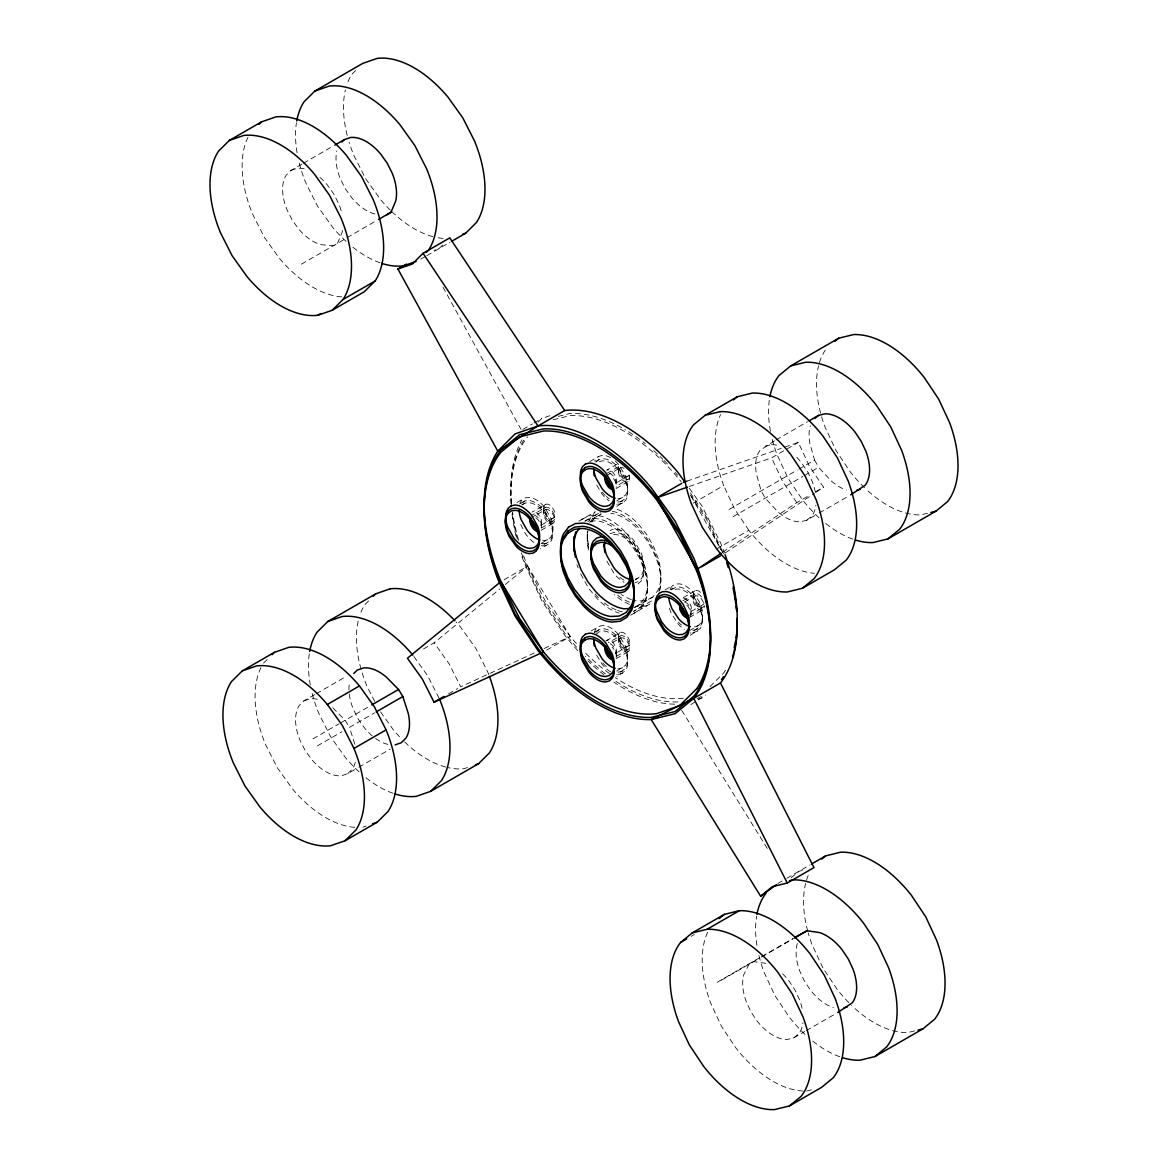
<?xml version="1.0" encoding="UTF-8"?>
<svg xmlns="http://www.w3.org/2000/svg" width="1168" height="1168" viewBox="0 0 1168 1168"><rect width="100%" height="100%" fill="white"/><g stroke="black" fill="none" stroke-linecap="round" stroke-linejoin="round"><path stroke-width="0.75" stroke-dasharray="5 3.75" d="M589.825 522.592L594.483 515.745L598.498 513.351M591.694 522.008L594.483 517.891L601.17 513.905L587.811 521.614M635.056 607.302L652.854 597.023L657.803 590.512A50.487 29.142 60 0 0 658.27 558.786L653.613 546.551L646.926 534.842L638.692 524.476A52.779 30.47 60 0 0 615.127 508.664M670.198 588.628L672.505 585.664L675.717 584.029L679.601 583.869A24.367 14.06 60 0 1 692.595 591.723L699.442 601.943L701.559 607.594A23.302 13.447 60 0 1 701.253 622.179L698.946 625.143L690.054 630.282M671.279 589.855L676.447 586.935A24.338 14.045 60 0 1 693.412 596.191L699.807 606.732A23.331 13.476 60 0 1 700.289 626.311L690.288 633.173M690.288 635.334L700.289 628.457A23.331 13.476 60 0 0 699.807 608.893L693.412 598.337A24.338 14.045 60 0 0 676.447 589.095L673.002 590.293M355.598 70.547L351.991 74.124A97.221 56.122 60 0 0 346.896 84.724M301.87 164.133L290.876 170.47L286.248 175.083A41.595 24.017 60 0 0 287.094 209.963L292.088 219.818L298.482 228.782A43.406 25.068 60 0 0 321.536 244.784L333.566 245.616L337.625 243.075L342.326 231.79A41.581 24.017 60 0 0 342.896 228.578M442.555 245.061L438.949 248.638L434.175 250.302M263.588 663.088L267.195 659.497M538.068 422.188L541.777 418.494L549.967 415.662M368.548 600.98L364.942 604.571A97.221 56.122 60 0 0 359.846 615.171M314.82 694.566L303.826 700.917L299.198 705.516A41.595 24.017 60 0 0 300.059 740.41L305.038 750.25L311.433 759.215A43.377 25.039 60 0 0 341.698 775.713L347.83 773.581L357.247 768.15M347.83 773.581L352.459 768.982A41.566 23.988 60 0 0 355.846 759.01M710.027 686.58L723.634 673.06A155.548 89.805 60 0 0 726.949 667.483M545.398 504.415L544.492 505.233A7.782 4.497 60 0 0 544.492 511.672L546.566 515.219A8.118 4.687 60 0 0 552.23 518.49L554.289 517.322A7.782 4.497 60 0 0 554.289 510.898L552.23 507.335A8.118 4.687 60 0 0 546.566 504.08L532.039 512.124M610.703 457.725A24.338 14.045 60 0 0 602.206 455.403L598.688 456.44L595.987 458.878A23.331 13.476 60 0 0 594.746 461.199M545.018 507.525L544.113 508.343A7.782 4.497 60 0 0 544.113 514.781L546.186 518.329A8.118 4.687 60 0 0 551.851 521.6L553.924 520.432A7.782 4.497 60 0 0 553.924 514.008L551.851 510.445A8.118 4.687 60 0 0 546.186 507.189L531.674 515.234M595.987 462.207L598.688 459.769L602.206 458.732A24.338 14.045 60 0 1 619.186 468.529L625.406 479.187A23.331 13.476 60 0 1 625.406 498.488L616.777 504.342M545.018 509.686L544.113 510.489A7.782 4.497 60 0 0 544.113 516.928L546.186 520.475A8.118 4.687 60 0 0 551.851 523.746L553.924 522.592A7.782 4.497 60 0 0 553.924 516.154L551.851 512.606A8.118 4.687 60 0 0 546.186 509.336L531.674 517.395M624.048 468.353A8.118 4.687 60 0 0 621.215 467.58L619.142 468.748A7.782 4.497 60 0 0 619.142 475.172L621.215 478.734A8.118 4.687 60 0 0 626.88 481.99L628.953 480.836A7.782 4.497 60 0 0 628.953 474.398M617.084 464.163L606.703 470.164L607.871 469.813A8.118 4.687 60 0 1 613.536 473.084L615.594 476.632A7.782 4.497 60 0 1 615.594 483.07L614.704 483.873L628.953 475.361A7.782 4.497 60 0 0 629.523 474.135A7.782 4.497 60 0 1 628.953 478.69L616.178 486.341M616.777 501.028L625.406 495.159A23.331 13.476 60 0 0 625.406 475.858L619.186 465.2A24.338 14.045 60 0 0 615.098 460.907M616.777 506.503L625.406 500.634A23.331 13.476 60 0 0 625.406 481.333L619.186 470.689A24.338 14.045 60 0 0 602.206 460.878L598.688 461.915M635.085 580.102L641.203 575.547A27.214 15.71 60 0 0 641.203 553.033L633.947 540.594A28.382 16.396 60 0 0 614.149 529.162L610.046 530.374M638.049 583.869L641.203 581.022A27.214 15.71 60 0 0 641.203 558.508L633.947 546.084A28.382 16.396 60 0 0 614.149 534.637L610.046 535.849M616.777 671.133L625.406 665.278A23.331 13.476 60 0 0 625.406 645.977L619.186 635.319A24.338 14.045 60 0 0 602.206 625.522L598.688 626.559L595.987 628.997A23.331 13.476 60 0 0 594.293 632.662M595.987 632.311L598.688 629.873L602.206 628.837A24.338 14.045 60 0 1 619.186 638.648L625.406 649.291A23.331 13.476 60 0 1 625.406 668.592L616.777 674.462M595.987 634.472L598.688 632.034L602.206 630.997A24.338 14.045 60 0 1 619.186 640.794L625.406 651.452A23.331 13.476 60 0 1 625.406 670.753L616.777 676.622M605.798 641.086L621.215 632.224A8.118 4.687 60 0 1 626.88 635.494L628.953 639.042A7.782 4.497 60 0 1 628.953 645.466L614.704 653.992L615.594 653.175A7.782 4.497 60 0 0 615.594 646.751L613.536 643.188A8.118 4.687 60 0 0 607.871 639.933L606.703 640.268M620.047 632.56L619.142 633.377A7.782 4.497 60 0 0 619.142 639.816L621.215 643.364A8.118 4.687 60 0 0 626.88 646.634L628.048 646.284M620.047 635.888L619.142 636.706A7.782 4.497 60 0 0 619.142 643.13L621.215 646.692A8.118 4.687 60 0 0 626.88 649.948L628.953 648.795A7.782 4.497 60 0 0 628.953 642.356L626.88 638.808A8.118 4.687 60 0 0 621.215 635.538L608.178 642.736M620.047 638.049L619.142 638.852A7.782 4.497 60 0 0 619.142 645.291L621.215 648.839A8.118 4.687 60 0 0 626.88 652.109L628.953 650.956A7.782 4.497 60 0 0 628.953 644.517L626.88 640.969A8.118 4.687 60 0 0 621.215 637.699L609.667 644.035M700.537 592.322A8.118 4.687 60 0 0 696.245 590.497L694.172 591.65A7.782 4.497 60 0 0 694.172 598.089L696.245 601.637A8.118 4.687 60 0 0 701.91 604.907L703.983 603.739M701.53 596.863A8.118 4.687 60 0 0 695.865 593.607L693.807 594.76A7.782 4.497 60 0 0 693.807 601.199L695.865 604.747A8.118 4.687 60 0 0 701.53 608.017L703.603 606.849A7.782 4.497 60 0 0 704.173 605.623M703.603 602.571L701.53 599.023A8.118 4.687 60 0 0 695.865 595.753L693.807 596.906A7.782 4.497 60 0 0 693.807 603.345L695.865 606.893A8.118 4.687 60 0 0 701.53 610.163L703.603 609.01A7.782 4.497 60 0 0 704.362 606.221M541.777 543.178L550.508 537.455A23.331 13.476 60 0 0 550.989 518.446L544.945 507.7A24.338 14.045 60 0 0 527.98 497.349L524.388 498.225L521.585 500.517A23.331 13.476 60 0 0 519.775 504.065M423.488 648.955L434.116 642.823L499.729 589.052M505.306 584.467L527.644 566.173A155.548 89.805 60 0 1 523.06 554.216M774.53 440.789L760.134 450.322A41.581 24.017 60 0 0 756.455 474.208L761.156 490.925L765.215 498.137L777.246 511.219A43.406 25.068 60 0 0 800.299 521.819L806.708 520.256L817.702 513.905M806.708 520.256L811.687 516.154A41.595 24.017 60 0 0 815.906 505.116M690.814 704.611L705.808 694.989M791.247 877.65L799.014 871.27L802.328 870.452M765.945 963.352L753.623 961.585L749.33 963.717L743.943 974.287A41.566 23.988 60 0 0 746.323 1001.852L750.951 1011.809L757.083 1021.022A43.377 25.039 60 0 0 787.349 1039.447L793.744 1037.885L798.737 1033.797A41.595 24.017 60 0 0 802.956 1022.745M722.656 552.23L796.78 502.634L809.818 495.101M725.153 553.019L814.403 493.29M815.906 492.268L823.484 487.217L809.147 465.696L798.313 442.438L782.881 447.797M521.965 502.795L525.016 500.911L528.797 500.473A24.367 14.06 60 0 1 541.791 507.627L545.69 512.285L551.194 523.249A23.302 13.447 60 0 1 551.515 538.2L549.383 541.397L541.879 545.85M521.965 504.956L525.016 503.072L528.797 502.634A24.367 14.06 60 0 1 541.791 509.788L545.69 514.446L551.194 525.41A23.302 13.447 60 0 1 551.515 540.361L549.383 543.543L540.39 548.858M585.139 521.059L587.811 519.453L596.06 518.592A52.779 30.47 60 0 1 624.208 534.316L632.603 544.463L639.509 556.041L644.444 568.247A50.487 29.142 60 0 1 644.926 600.527L640.254 607.375L633.582 611.375L652.27 600.469M633.582 613.521L640.254 609.535L644.926 602.673A50.487 29.142 60 0 0 644.444 570.407L639.509 558.187L632.603 546.609L624.208 536.462A52.779 30.47 60 0 0 596.06 520.753L589.46 521.439M630.618 615.229L652.27 602.615M303.446 163.228L333.289 146M301.432 264.158L346.137 238.36M347.057 237.63L376.884 220.402M420.728 259.165L425.283 256.537M426.802 255.661L449.943 242.287M522.943 429.371L532.36 423.94M533.937 423.035L541.777 418.494M516.971 502.503L524.388 498.225M589.796 461.579L598.688 456.44M520.563 503.481L525.016 500.911M595.724 461.477L598.688 459.769M522.052 504.78L525.016 503.072M606.703 473.478L620.047 465.769L619.142 466.587A7.782 4.497 60 0 0 619.142 473.025L621.215 476.573A8.118 4.687 60 0 0 626.88 479.844L628.048 479.493M606.703 475.639L620.047 467.93M553.398 518.139L540.054 525.848L540.945 525.031A7.782 4.497 60 0 0 540.945 518.607L538.871 515.044A8.118 4.687 60 0 0 533.221 511.788M541.164 528.097L553.019 521.249M541.164 530.257L553.019 523.395M616.178 488.501L628.048 481.654M578.919 521.162L595.242 511.745L590.293 518.242A50.487 29.142 60 0 0 589.154 520.986M584.847 521.162L601.17 511.745M504.094 579.766L527.644 566.173L570.232 636.516A162.206 93.644 60 0 0 578.686 646.065M316.397 693.661L346.239 676.433M776.107 439.883L807.511 421.75M693.062 503.204L723.664 485.538A97.221 56.122 60 0 1 720.583 414.611M689.281 486.472L771.625 457.856L798.313 442.438M313.024 738.833L339.041 723.81M340.574 722.934L370.285 705.779M317.316 745.929L341.801 731.796M354.838 744.162L349.451 727.372L374.578 712.86M729.022 509.482L797.277 470.062M798.854 469.156L814.563 460.09L809.862 443.373A41.581 24.017 60 0 1 810.3 425.824M733.081 516.694L802.912 476.383M804.475 475.478L818.622 467.317L830.652 480.384A43.406 25.068 60 0 0 846.318 489.932M448.585 693.792L457.695 688.536M716.685 548.872L748.819 530.316A101.382 58.531 60 0 0 814.563 573.298M815.892 491.597L823.484 487.217M546.668 650.109L570.232 636.516L546.288 602.995L527.644 566.173M591.271 630.837L598.688 626.559M665.088 589.942L672.505 585.664M358.824 767.245L390.229 749.111M594.249 632.443L598.688 629.873M670.038 589.84L673.002 588.132M819.264 513L849.107 495.772M695.077 590.833L681.718 598.542L682.9 598.206A8.118 4.687 60 0 1 688.551 601.462L690.624 605.024A7.782 4.497 60 0 1 690.624 611.448M682.827 600.805L694.697 593.943M684.317 602.089L694.697 596.103M691.208 611.404L703.078 604.557M616.178 656.46L628.048 649.612M689.354 615.375L702.698 607.667M616.178 658.621L628.048 651.759M689.354 617.522L702.698 609.827M697.092 698.829L701.807 696.113M777.757 883.548L785.349 879.154M786.867 878.278L810.008 864.919M691.281 936.298L694.332 934.531M717.196 982.273L760.324 957.366M761.901 956.461L793.306 938.327M721.488 980.142L759.915 957.964M761.478 957.045L792.897 938.911M793.744 1037.885L804.737 1031.534M806.314 1030.629L836.157 1013.401M581.883 519.439L588.789 515.847L597.184 515.395A52.779 30.47 60 0 1 625.347 532.185L633.582 542.551L640.254 554.26L644.926 566.495A50.487 29.142 60 0 1 644.444 598.22L639.509 604.732L632.603 608.338M652.854 597.023L645.948 600.629L637.553 601.082A52.779 30.47 60 0 1 632.968 600.104M698.946 625.143L695.734 626.778L691.85 626.939M534.272 653.014L460.732 686.784L449.081 663.76L434.116 642.823M544.084 648.517L570.232 636.516M686.813 481.187L781.158 448.395M697.69 628.895L694.259 630.092A24.338 14.045 60 0 1 690.215 629.815M697.69 631.041L694.259 632.238A24.338 14.045 60 0 1 690.215 631.961M290.876 170.47L297.008 168.353A43.377 25.039 60 0 1 307.301 169.769M303.826 700.917L309.958 698.785A43.391 25.054 60 0 1 320.251 700.216M467.448 767.522L464.265 768.632A101.382 58.531 60 0 1 447.417 767.478M362.912 827.148L366.095 826.039M628.048 476.164L626.88 476.515A8.118 4.687 60 0 1 621.215 473.244L619.142 469.697A7.782 4.497 60 0 1 618.587 464.484M622.705 497.597L619.186 498.634A24.338 14.045 60 0 1 616.5 498.502M622.705 500.926L619.186 501.963A24.338 14.045 60 0 1 616.5 501.831M622.705 503.072L619.186 504.109A24.338 14.045 60 0 1 616.5 503.977M610.046 533.703L614.149 532.491A28.382 16.396 60 0 1 633.947 543.923L641.203 556.348A27.214 15.71 60 0 1 641.203 578.875L638.049 581.722L635.319 582.525M635.319 579.197L638.049 578.394M622.705 667.716L619.186 668.753A24.338 14.045 60 0 1 616.5 668.622M622.705 671.031L619.186 672.067A24.338 14.045 60 0 1 616.5 671.95M622.705 673.191L619.186 674.228A24.338 14.045 60 0 1 616.5 674.097M558.26 416.363L570.232 413.428A162.206 93.644 60 0 1 625.61 429.941M553.121 419.779L570.232 415.589A162.206 93.644 60 0 1 681.09 481.654M765.113 446.234L771.522 444.658M547.704 539.747L544.113 540.623A24.338 14.045 60 0 1 541.383 540.39M927.553 513.263L920.895 514.898A101.382 58.531 60 0 1 867.036 490.107M698.391 699.106L701.807 698.26M914.602 1030.891L907.945 1032.527A101.382 58.531 60 0 1 854.085 1007.736M806.592 1091.043L811.585 1089.817M546.332 543.281L542.536 543.719A24.367 14.06 60 0 1 538.287 542.682M546.332 545.427L542.536 545.865A24.367 14.06 60 0 1 538.287 544.828M638.692 604.528L646.926 603.666M646.926 605.812L638.692 606.674A52.779 30.47 60 0 1 635.699 606.25M332.836 707.823L345.159 720.276L349.451 727.372M595.096 593.972L597.184 596.512A52.779 30.47 60 0 0 601.111 600.25M689.324 488.282L701.807 505.759L720.452 542.594A155.548 89.805 60 0 1 724.423 552.829M413.866 656.489L427.824 676.038L439.475 699.048M380.578 711.911L393.543 730.058A101.382 58.531 60 0 0 401.967 739.3M613.536 478.559L615.594 482.107A7.782 4.497 60 0 1 616.164 487.319M796.78 502.634L782.443 481.114L771.625 457.856M748.819 530.316L734.497 508.795L723.664 485.538M690.361 492.867L706.319 516.811L723.634 554.026L690.39 494.838M690.361 495.013L706.319 518.972L720.627 549.705M824.798 970.783L837.222 989.427A101.382 58.531 60 0 0 851.589 1005.385M681.703 710.334L768.15 849.837M814.563 460.09L818.622 467.317M443.008 287.153L520.957 429.313M374.694 701.442L366.927 686.098A97.221 56.122 60 0 1 358.357 620.369M596.673 485.041L602.206 494.312A24.338 14.045 60 0 0 609.229 500.868M606.893 561.209L614.149 573.649A28.382 16.396 60 0 0 624.048 582.379M596.673 655.16L602.206 664.431A24.338 14.045 60 0 0 610.703 671.907M822.9 967.922L812.067 944.664A97.221 56.122 60 0 1 808.198 932.867M520.724 524.505L525.658 534.053L529.542 538.711A24.367 14.06 60 0 0 533.849 542.39M576.948 564.728L578.189 567.779M580.657 573.897L588.789 588.511L597.184 598.673A52.779 30.47 60 0 0 619.259 613.171M488.779 674.71A97.221 56.122 60 0 0 487.436 671.366L475.785 648.357L460.82 627.406A101.382 58.531 60 0 0 456.089 622.033M445.811 767.069A101.382 58.531 60 0 1 403.223 740.556M392.93 793.233A101.382 58.531 60 0 1 365.613 777.479M359.043 771.829A101.382 58.531 60 0 1 345.597 757.74L330.632 736.804L318.981 713.794A97.221 56.122 60 0 1 311.812 691.923M310.338 684.974A97.221 56.122 60 0 1 309.403 653.102M683.382 698.216A162.206 93.644 60 0 1 615.405 677.688M609.477 673.571A162.206 93.644 60 0 1 583.708 651.291M518.621 540.419A155.548 89.805 60 0 1 512.518 512.051M511.482 503.072A155.548 89.805 60 0 1 521.935 439.84M387.878 744.396A43.377 25.039 60 0 1 373.497 736.906M372.227 735.84A43.377 25.039 60 0 1 364.839 728.379L358.43 719.43L353.451 709.575A41.595 24.017 60 0 1 349.028 691.441M348.969 689.923A41.595 24.017 60 0 1 349.772 681.455M354.722 827.338A101.382 58.531 60 0 1 292.204 788.575L277.225 767.639L265.574 744.615A97.221 56.122 60 0 1 262.727 664.431M631.392 599.593A52.779 30.47 60 0 1 621.361 594.541M588.526 544.784A50.487 29.142 60 0 1 587.329 530.652M864.539 487.757A101.382 58.531 60 0 1 850.173 471.799L835.85 450.279L825.017 427.021A97.221 56.122 60 0 1 818.578 365.745M819.454 362.591A97.221 56.122 60 0 1 827.002 347.787M852.684 539.105A101.382 58.531 60 0 1 824.579 522.563M819.075 517.789A101.382 58.531 60 0 1 802.226 499.481L787.889 477.975L777.056 454.702A97.221 56.122 60 0 1 771.887 437.883M770.471 431.299A97.221 56.122 60 0 1 769.581 398.463M628.632 431.78A162.206 93.644 60 0 1 645.466 443.723M653.715 450.673A162.206 93.644 60 0 1 662.767 459.155M664.023 460.411A162.206 93.644 60 0 1 667.789 464.295M675.162 472.427A162.206 93.644 60 0 1 677.571 475.23M815.352 492.268A41.595 24.017 60 0 0 812.548 482.253L807.906 472.31L801.774 463.097A43.377 25.039 60 0 0 795.802 456.44M771.522 444.658A43.377 25.039 60 0 1 778.895 445.723M521.439 552.844A155.548 89.805 60 0 0 524.447 561.385L541.777 598.6L564.713 633.027A162.206 93.644 60 0 0 577.81 648.459M517.336 539.105A155.548 89.805 60 0 1 512.212 513.044M511.292 504.123A155.548 89.805 60 0 1 524.695 438.672M677.863 701.953A162.206 93.644 60 0 1 613.857 679.966M605.418 673.878A162.206 93.644 60 0 1 585.329 656.255M588.497 547.923A50.487 29.142 60 0 1 587.504 531.834M629.464 602.192A52.779 30.47 60 0 1 615.799 593.694M658.825 591.431A50.487 29.142 60 0 0 657.803 560.538L652.854 548.332L645.948 536.754L637.553 526.607A52.779 30.47 60 0 0 612.397 511.307M622.354 611.813A52.779 30.47 60 0 1 617.682 610.499M616.105 609.9A52.779 30.47 60 0 1 602.454 601.403M624.048 580.219A28.382 16.396 60 0 1 618.923 576.496M616.164 655.277A7.782 4.497 60 0 0 615.594 650.065L613.536 646.517A8.118 4.687 60 0 0 609.229 643.393M606.309 666.563A24.338 14.045 60 0 1 602.206 662.271M534.199 515.03A8.118 4.687 60 0 1 538.506 518.154L540.58 521.716A7.782 4.497 60 0 1 541.134 526.914M609.229 498.721A24.338 14.045 60 0 1 606.309 496.444M605.243 495.466A24.338 14.045 60 0 1 602.206 492.151M609.229 473.288A8.118 4.687 60 0 1 613.536 476.413L615.594 479.96A7.782 4.497 60 0 1 616.164 485.158M681.426 625.026A24.338 14.045 60 0 1 678.272 621.975M685.353 602.075A8.118 4.687 60 0 1 688.186 604.571L690.259 608.134A7.782 4.497 60 0 1 690.259 614.558M807.745 931.188A97.221 56.122 60 0 1 805.628 883.388M806.504 880.219A97.221 56.122 60 0 1 808.986 873.722M758.923 955.526A97.221 56.122 60 0 0 764.106 972.345L774.939 995.603L789.261 1017.124A101.382 58.531 60 0 0 806.124 1035.432M756.922 945.438A97.221 56.122 60 0 1 756.63 916.106M839.734 1056.733A101.382 58.531 60 0 1 811.629 1040.206M674.593 704.158A162.206 93.644 60 0 1 613.857 682.127M604.031 674.943A162.206 93.644 60 0 1 587.869 660.884M577.81 650.605A162.206 93.644 60 0 1 564.713 635.188L541.777 600.746L524.461 563.531A155.548 89.805 60 0 1 520.87 553.282M797.335 943.452A41.566 23.988 60 0 0 799.73 971.031L804.358 980.974L810.49 990.187A43.377 25.039 60 0 0 833.368 1007.561M802.08 1008.276A41.595 24.017 60 0 0 799.584 999.896L794.955 989.938L788.823 980.726A43.391 25.054 60 0 0 781.611 972.9M707.633 932.239A97.221 56.122 60 0 0 710.699 1003.166L721.532 1026.438L735.869 1047.944A101.382 58.531 60 0 0 804.956 1091.058M516.052 536.141A155.548 89.805 60 0 1 511.993 513.409M511.175 504.518A155.548 89.805 60 0 1 527.644 436.759M588.497 550.07A50.487 29.142 60 0 1 588 530.681M629.464 604.352A52.779 30.47 60 0 1 614.456 594.687M659.745 590.614A50.487 29.142 60 0 0 657.803 562.699L652.854 550.478L645.948 538.901L637.553 528.754A52.779 30.47 60 0 0 610.879 513.205M616.164 657.438A7.782 4.497 60 0 0 615.594 652.226L613.536 648.678A8.118 4.687 60 0 0 612.163 647.247M535.674 517.818A8.118 4.687 60 0 1 538.506 520.315L540.58 523.863A7.782 4.497 60 0 1 541.324 527.513M669.439 608.192A23.331 13.476 60 0 0 670.899 612.441L677.279 622.997A24.338 14.045 60 0 0 684.36 629.362M686.813 605.301A8.118 4.687 60 0 1 688.186 606.732L690.259 610.28A7.782 4.497 60 0 1 690.259 616.719M443.125 238.389A101.382 58.531 60 0 1 434.452 237.031M432.846 236.637A101.382 58.531 60 0 1 391.514 211.335M390.258 210.109A101.382 58.531 60 0 1 380.607 199.626L365.628 178.689L353.977 155.665A97.221 56.122 60 0 1 349.115 142.189M347.232 135.459A97.221 56.122 60 0 1 345.392 89.936M379.98 262.785A101.382 58.531 60 0 1 351.276 245.908M346.093 241.396A101.382 58.531 60 0 1 332.646 227.307L317.681 206.371L306.031 183.347A97.221 56.122 60 0 1 298.862 161.476M297.081 152.774A97.221 56.122 60 0 1 296.453 122.655M374.928 213.948A43.406 25.068 60 0 1 351.889 197.947L345.48 188.982L340.501 179.142A41.595 24.017 60 0 1 336.822 151.008M319.886 177.39A43.377 25.039 60 0 1 327.274 184.851L333.668 193.815L338.662 203.655A41.581 24.017 60 0 1 341.888 213.729M341.771 296.891A101.382 58.531 60 0 1 279.24 258.143L264.275 237.192L252.624 214.182A97.221 56.122 60 0 1 249.777 133.984"/><path stroke-width="1.5" d="M386.973 214.781L391.017 212.24L395.718 200.954A41.581 24.017 60 0 0 392.054 172.835L387.075 162.98L380.666 154.03A43.377 25.039 60 0 0 350.415 137.517L344.283 139.649L334.851 145.095M579.27 528.345L576.481 532.462A50.487 29.142 60 0 0 574.13 551.062M375.132 280.992A97.221 56.122 60 0 0 373.132 199.451L361.481 176.426L346.516 155.49A101.382 58.531 60 0 0 275.794 116.917L261.457 121.881L229.322 140.437L218.489 151.198A97.221 56.122 60 0 0 220.489 232.739L232.14 255.748L247.105 276.699A101.382 58.531 60 0 0 317.827 315.272L332.15 310.294L364.299 291.737L375.118 280.977L342.983 299.534L332.15 310.294M259.062 124.275L261.457 121.881M451.52 241.382L465.652 233.22L476.471 222.475A97.221 56.122 60 0 0 474.485 140.934L462.835 117.91L447.87 96.973A101.382 58.531 60 0 0 377.147 58.4L362.81 63.364L314.864 91.06L304.03 101.82A97.221 56.122 60 0 0 296.745 120.946M341.961 141.956L344.283 139.649M685.149 482.457L677.863 472.252A162.206 93.644 60 0 0 564.713 410.537L449.782 237.878L423.079 253.295L412.246 264.056L397.923 269.02L497.758 451.125A155.548 89.805 60 0 0 500.941 581.591L519.585 618.412L543.529 651.919A162.206 93.644 60 0 0 656.693 713.633L679.615 705.676L696.931 688.463M426.116 252.551L428.525 250.156A97.221 56.122 60 0 0 426.524 168.615L414.874 145.606L399.909 124.655A101.382 58.531 60 0 0 329.186 86.082L314.864 91.06M242.272 670.885L231.454 681.63A97.221 56.122 60 0 0 233.439 763.171L245.09 786.195L260.055 807.132A101.382 58.531 60 0 0 330.778 845.705L345.1 840.741L377.249 822.184L388.068 811.424A97.221 56.122 60 0 0 386.082 729.883L374.432 706.874L359.467 685.923L327.332 704.479A101.382 58.531 60 0 0 256.61 665.906L242.272 670.885L274.422 652.328L288.744 647.349A101.382 58.531 60 0 1 359.467 685.923M272.013 654.708L274.422 652.328M390.097 588.833L375.775 593.811L327.814 621.493L316.981 632.253A97.221 56.122 60 0 0 309.695 651.379M373.366 596.191L375.775 593.811M353.758 673.542L357.233 670.082L363.365 667.965A43.391 25.054 60 0 1 386.243 677.002L398.551 689.456L402.843 696.537L408.231 713.327A41.566 23.988 60 0 1 405.851 738.147L401.223 742.76L395.091 744.892M345.1 840.741L355.933 829.981A97.221 56.122 60 0 0 353.948 748.44L342.297 725.416L327.332 704.479M394.58 793.787A101.382 58.531 60 0 0 416.319 796.328L430.642 791.349L441.475 780.589A97.221 56.122 60 0 0 439.475 699.048M430.642 791.349L478.603 763.668L489.421 752.907A97.221 56.122 60 0 0 489.407 676.389M705.165 415.297L693.515 424.86A97.221 56.122 60 0 0 691.514 504.094L702.348 527.352L716.685 548.872A101.382 58.531 60 0 0 787.393 591.957L802.372 588.292L834.507 569.736L846.158 560.173A97.221 56.122 60 0 0 848.158 480.939L837.325 457.681L822.987 436.16A101.382 58.531 60 0 0 752.28 393.076L737.3 396.74L705.165 415.297L720.13 411.618M733.416 399.923L737.3 396.74M855.691 540.098A101.382 58.531 60 0 0 872.934 542.565L887.899 538.915L935.86 511.219L947.511 501.671A97.221 56.122 60 0 0 949.511 422.422L938.678 399.164L924.341 377.644A101.382 58.531 60 0 0 853.633 334.559L838.653 338.224L790.707 365.905L779.056 375.468A97.221 56.122 60 0 0 769.887 396.755M834.77 341.406L838.653 338.224M814.768 418.465L818.505 415.399L824.915 413.837A43.377 25.039 60 0 1 855.166 432.262L861.298 441.475L865.941 451.432A41.595 24.017 60 0 1 865.079 485.333L850.669 494.867M802.372 588.292L814.023 578.729A97.221 56.122 60 0 0 816.023 499.495L805.19 476.237L790.853 454.717A101.382 58.531 60 0 0 720.13 411.632M887.899 538.915L899.55 529.352A97.221 56.122 60 0 0 901.55 450.118L890.717 426.846L876.394 405.34A101.382 58.531 60 0 0 805.672 362.255L790.707 365.905M720.452 682.959L693.748 698.376L675.104 713.677L651.175 719.546A162.206 93.644 60 0 1 538.01 650.591L515.088 616.164L497.758 578.948A155.548 89.805 60 0 1 500.941 452.177L519.585 436.876L543.529 431.007A162.206 93.644 60 0 1 656.693 499.948L679.615 534.375L696.931 571.59A155.548 89.805 60 0 1 693.748 698.376L787.276 883.023L813.979 867.605L720.452 682.959A155.548 89.805 60 0 0 737.169 620.412M680.564 942.488L692.215 932.925L724.35 914.369L739.315 910.704A101.382 58.531 60 0 1 810.037 953.803L824.374 975.309L835.193 998.582A97.221 56.122 60 0 1 833.207 1077.816L821.557 1087.379L789.422 1105.935L774.457 1109.6A101.382 58.531 60 0 1 703.735 1066.501L689.397 1044.995L678.579 1021.723A97.221 56.122 60 0 1 680.564 942.488L686.682 938.955M719.181 918.617L724.35 914.369M693.748 698.376L651.175 719.546L760.66 896.25L772.311 886.687L787.276 883.023M760.66 896.25L776.457 884.599M821.819 859.049L825.703 855.852L840.668 852.187A101.382 58.531 60 0 1 911.39 895.287L925.728 916.792L936.546 940.065A97.221 56.122 60 0 1 934.561 1019.299L922.91 1028.862L874.949 1056.544L859.984 1060.208A101.382 58.531 60 0 1 842.727 1057.726M837.719 1012.495L852.129 1002.962A41.595 24.017 60 0 0 852.99 969.06L848.348 959.103L842.216 949.905A43.391 25.054 60 0 0 819.337 932.531L807.03 930.75L794.882 937.422M789.422 1105.935L801.073 1096.372A97.221 56.122 60 0 0 803.073 1017.124L792.225 993.866L777.903 972.36A101.382 58.531 60 0 0 707.18 929.275L692.215 932.925M874.949 1056.544L886.6 1046.981A97.221 56.122 60 0 0 888.6 967.746L877.767 944.489L863.444 922.968A101.382 58.531 60 0 0 792.722 879.884L789.393 880.687M721.138 553.238L696.931 569.444A155.548 89.805 60 0 1 693.748 696.23L675.104 711.531L651.175 717.386A162.206 93.644 60 0 1 538.01 648.444L515.088 614.018L497.758 576.802A155.548 89.805 60 0 1 500.941 450.016L519.585 434.715L543.529 428.846A162.206 93.644 60 0 1 656.693 497.802L679.615 532.228L696.931 569.444L656.679 497.802L687.558 487.071M696.946 688.478A155.548 89.805 60 0 0 693.748 558.012L675.104 521.176L651.175 487.669A162.206 93.644 60 0 0 538.01 425.955L497.758 451.125L515.088 433.912L538.01 425.955L564.713 410.537M378.461 219.496L391.017 212.24M317.827 315.272L320.879 313.506M397.923 269.02L406.406 264.129M659.832 495.991L681.82 483.289M809.088 420.845L818.505 415.399M371.862 704.859L398.551 689.456M376.154 711.954L402.843 696.537M353.948 748.44L386.082 729.883M434.043 702.202L543.529 651.919L500.941 581.591L407.428 658.226L422.393 679.177L434.043 702.202L444.03 696.42M701.647 566.728L720.495 555.837M811.57 864.013L825.703 855.852M707.18 929.261L739.315 910.704M794.459 938.006L807.03 930.75M683.382 482.384L686.813 481.187M229.322 140.437L243.659 135.473A101.382 58.531 60 0 1 314.367 174.047L329.347 194.983L340.998 218.007A97.221 56.122 60 0 1 342.998 299.548M462.47 234.33L465.652 233.22M416.1 261.471L403.369 265.881A101.382 58.531 60 0 1 381.629 263.355M327.814 621.493L342.136 616.529A101.382 58.531 60 0 1 412.859 655.102M475.42 764.763L478.603 763.668M372.475 823.834L377.249 822.184M856.903 490.21L860.101 489.421M930.867 512.445L935.86 511.219M843.938 1007.838L847.15 1007.05M917.917 1030.088L922.91 1028.862M630.924 608.426L624.208 608.791A52.779 30.47 60 0 1 596.06 592.001L587.811 581.62L581.138 569.926L576.481 557.691A50.487 29.142 60 0 1 574.116 536.608M682.9 609.346L680.827 605.798M532.039 521.22L533.221 522.928A8.118 4.687 60 0 0 534.579 524.359M423.079 253.295L538.01 425.955M605.798 477.405L607.871 480.953A8.118 4.687 60 0 0 609.229 482.384M605.798 647.525L607.871 651.072A8.118 4.687 60 0 0 610.703 653.569M390.097 588.833A101.382 58.531 60 0 1 454.863 620.719M725.036 554.552A155.548 89.805 60 0 1 737.139 625.376M736.468 634.355A155.548 89.805 60 0 1 736.044 637.845M735.504 641.232A155.548 89.805 60 0 1 734.176 647.758M604.279 544.434A27.214 15.71 60 0 0 606.893 555.734L614.149 568.159A28.382 16.396 60 0 0 629.172 579.094M603.929 537.017A28.382 16.396 60 0 0 600.79 536.871L596.687 538.083L593.548 540.93A27.214 15.71 60 0 0 593.548 563.443L600.79 575.868A28.382 16.396 60 0 0 620.602 587.3L624.705 586.102L627.858 583.255A27.214 15.71 60 0 0 630.472 574.963M615.098 668.315A24.338 14.045 60 0 1 602.206 658.942L595.987 648.298A23.331 13.476 60 0 1 593.782 639.042M690.449 626.676A24.367 14.06 60 0 1 678.856 619.084L672.009 608.864L669.892 603.228A23.302 13.447 60 0 1 668.841 597.724M615.098 498.196A24.338 14.045 60 0 1 602.206 488.837L595.987 478.179A23.331 13.476 60 0 1 593.782 468.937M539.966 540.025A24.338 14.045 60 0 1 527.133 530.272L521.103 519.526A23.331 13.476 60 0 1 519.088 510.328M726.657 562.567A155.548 89.805 60 0 1 728.306 567.721M733.183 586.497A155.548 89.805 60 0 1 736.804 611.287M737.169 618.252A155.548 89.805 60 0 1 732.526 657.131M723.415 676.739A155.548 89.805 60 0 1 721.459 679.499M575.517 557.355A50.487 29.142 60 0 1 575.926 531.674M604.907 552.493A27.214 15.71 60 0 1 604.615 542.083M610.703 542.901A28.382 16.396 60 0 0 600.79 540.2L596.687 541.397L593.548 544.244A27.214 15.71 60 0 0 593.548 566.772L600.79 579.197A28.382 16.396 60 0 0 620.602 590.628L624.705 589.417L627.858 586.57A27.214 15.71 60 0 0 630.121 572.232M605.039 647.189A7.782 4.497 60 0 0 605.798 650.839L607.871 654.401A8.118 4.687 60 0 0 612.163 657.511M594.293 645.977A23.331 13.476 60 0 1 593.724 640.648M530.199 517.278A7.782 4.497 60 0 0 530.768 522.49L532.842 526.038A8.118 4.687 60 0 0 537.134 529.162M594.293 475.872A23.331 13.476 60 0 1 593.782 472.252M605.228 475.522A7.782 4.497 60 0 0 605.798 480.734L607.871 484.282A8.118 4.687 60 0 0 612.163 487.406M686.813 615.58A8.118 4.687 60 0 1 682.521 612.455L680.448 608.908A7.782 4.497 60 0 1 679.878 603.695M756.937 914.383A97.221 56.122 60 0 1 766.106 893.111M733.183 588.657A155.548 89.805 60 0 1 733.869 591.986M734.176 593.651A155.548 89.805 60 0 1 735.65 602.717M736.103 606.309A155.548 89.805 60 0 1 736.497 609.886M604.279 546.974A27.214 15.71 60 0 1 604.907 542.989M614.572 547.719A28.382 16.396 60 0 0 600.79 542.346L596.687 543.558L593.548 546.405A27.214 15.71 60 0 0 593.548 568.918L600.79 581.343A28.382 16.396 60 0 0 620.602 592.789L624.705 591.577L627.858 588.73A27.214 15.71 60 0 0 629.829 572.787M605.798 646.561A7.782 4.497 60 0 0 605.798 653L607.871 656.547A8.118 4.687 60 0 0 612.163 659.672M593.724 642.809A23.331 13.476 60 0 1 593.972 639.597M530.768 518.198A7.782 4.497 60 0 0 530.768 524.636L532.842 528.184A8.118 4.687 60 0 0 538.506 531.455M605.798 476.456A7.782 4.497 60 0 0 605.798 482.88L607.871 486.428A8.118 4.687 60 0 0 612.163 489.553M686.813 617.726A8.118 4.687 60 0 1 682.521 614.602L680.448 611.054A7.782 4.497 60 0 1 680.448 604.615M508.606 510.504L506.489 513.701A23.302 13.447 60 0 0 506.795 528.651L509.102 534.287L516.198 544.273A24.367 14.06 60 0 0 529.192 551.427L532.973 550.989L536.039 549.106L538.156 545.909A23.302 13.447 60 0 0 537.849 530.958L535.543 525.323L528.447 515.336A24.367 14.06 60 0 0 515.453 508.182L511.672 508.62L508.606 510.504M508.606 512.664L506.489 515.847A23.302 13.447 60 0 0 506.795 530.798L509.102 536.433L516.198 546.42A24.367 14.06 60 0 0 529.192 553.574L532.973 553.136L536.039 551.252L538.156 548.055A23.302 13.447 60 0 0 537.849 533.119L535.543 527.483L528.447 517.497A24.367 14.06 60 0 0 515.453 510.343L511.672 510.781L508.606 512.664M567.794 531.163L563.122 538.01A50.487 29.142 60 0 0 563.604 570.276L568.539 582.496L575.444 594.074L583.839 604.221A52.779 30.47 60 0 0 612.003 619.945L620.237 619.084L626.909 615.083L631.567 608.236A50.487 29.142 60 0 0 631.1 575.955L626.165 563.75L619.259 552.172L610.864 542.025A52.779 30.47 60 0 0 582.701 526.301L574.466 527.162L567.794 531.163M567.794 533.309L563.122 540.156A50.487 29.142 60 0 0 563.604 572.437L568.539 584.657L575.444 596.22L583.839 606.367A52.779 30.47 60 0 0 612.003 622.091L620.237 621.23L626.909 617.244L631.567 610.382A50.487 29.142 60 0 0 631.1 578.116L626.165 565.896L619.259 554.318L610.864 544.171A52.779 30.47 60 0 0 582.701 528.462L574.466 529.323L567.794 533.309M568.539 527.148L563.604 533.659A50.487 29.142 60 0 0 563.122 565.385L567.794 577.634L574.466 589.329L582.701 599.695A52.779 30.47 60 0 0 610.864 616.485L619.259 616.047L626.165 612.441L631.1 605.929A50.487 29.142 60 0 0 631.567 574.203L626.909 561.969L620.237 550.259L612.003 539.893A52.779 30.47 60 0 0 583.839 523.103L575.444 523.556L568.539 527.148M659.161 593.373L656.854 596.337A23.302 13.447 60 0 0 656.533 610.922L661.716 621.989L665.512 626.793A24.367 14.06 60 0 0 678.506 634.647L682.389 634.487L685.601 632.852L687.908 629.888A23.302 13.447 60 0 0 688.215 615.288L683.032 604.236L679.25 599.432A24.367 14.06 60 0 0 666.256 591.577L662.358 591.738L659.161 593.373M659.657 595.841L657.058 598.425A23.331 13.476 60 0 0 657.54 618.003L663.935 628.545A24.338 14.045 60 0 0 680.915 637.801L684.346 636.604L686.945 634.02A23.331 13.476 60 0 0 686.463 614.441L680.068 603.9A24.338 14.045 60 0 0 663.103 594.643L659.657 595.841M659.657 598.001L657.058 600.586A23.331 13.476 60 0 0 657.54 620.15L663.935 630.705A24.338 14.045 60 0 0 680.915 639.947L684.346 638.75L686.945 636.166A23.331 13.476 60 0 0 686.463 616.602L680.068 606.046A24.338 14.045 60 0 0 663.103 596.804L659.657 598.001M585.343 464.149L582.642 466.587A23.331 13.476 60 0 0 582.642 485.888L588.862 496.546A24.338 14.045 60 0 0 605.842 506.343L609.36 505.306L612.061 502.868A23.331 13.476 60 0 0 612.061 483.567L605.842 472.909A24.338 14.045 60 0 0 588.862 463.112L585.343 464.149M585.343 467.477L582.642 469.916A23.331 13.476 60 0 0 582.642 489.217L588.862 499.86A24.338 14.045 60 0 0 605.842 509.671L609.36 508.635L612.061 506.197A23.331 13.476 60 0 0 612.061 486.895L605.842 476.237A24.338 14.045 60 0 0 588.862 466.441L585.343 467.477M585.343 469.624L582.642 472.062A23.331 13.476 60 0 0 582.642 491.363L588.862 502.021A24.338 14.045 60 0 0 605.842 511.818L609.36 510.781L612.061 508.343A23.331 13.476 60 0 0 612.061 489.042L605.842 478.384A24.338 14.045 60 0 0 588.862 468.587L585.343 469.624M585.343 634.253L582.642 636.706A23.331 13.476 60 0 0 582.642 656.007L588.862 666.651A24.338 14.045 60 0 0 605.842 676.462L609.36 675.425L612.061 672.987A23.331 13.476 60 0 0 612.061 653.686L605.842 643.028A24.338 14.045 60 0 0 588.862 633.231L585.343 634.253M585.343 637.582L582.642 640.02A23.331 13.476 60 0 0 582.642 659.321L588.862 669.979A24.338 14.045 60 0 0 605.842 679.776L609.36 678.739L612.061 676.301A23.331 13.476 60 0 0 612.061 657L605.842 646.357A24.338 14.045 60 0 0 588.862 636.545L585.343 637.582M585.343 639.743L582.642 642.181A23.331 13.476 60 0 0 582.642 661.482L588.862 672.126A24.338 14.045 60 0 0 605.842 681.937L609.36 680.9L612.061 678.462A23.331 13.476 60 0 0 612.061 659.161L605.842 648.503A24.338 14.045 60 0 0 588.862 638.706L585.343 639.743M511.029 505.934L508.241 508.226A23.331 13.476 60 0 0 507.759 527.235L513.789 537.981A24.338 14.045 60 0 0 530.768 548.332L534.36 547.456L537.149 545.164A23.331 13.476 60 0 0 537.645 526.155L531.601 515.409A24.338 14.045 60 0 0 514.635 505.058L511.029 505.934"/></g></svg>
